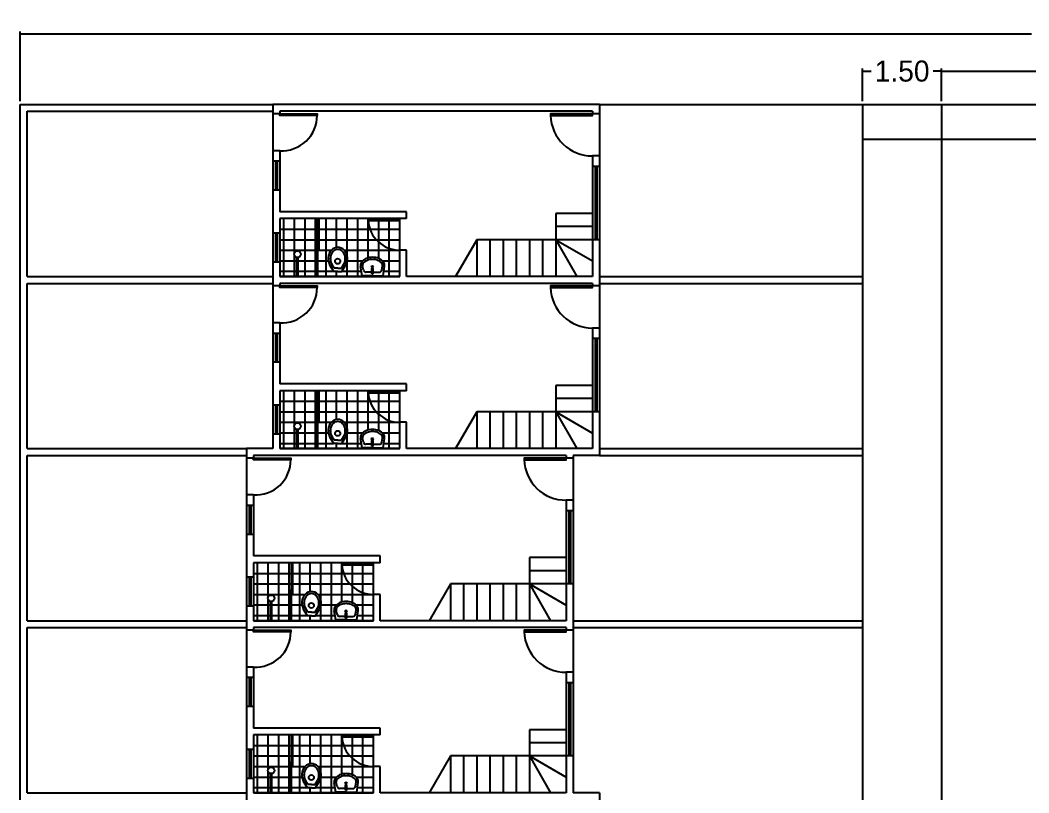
# Model space of a CAD drawing. Extents: x -74 to 202, y -59 to 73.
# Drawn here: x 41.8 to 60.96, y -12.76 to 1.92 of the extents above; entities that cross this region are included whole.
import ezdxf

# ---------------------------------------------------------------- set-up
doc = ezdxf.new("R2010")
doc.units = 0
doc.layers.get('0').update_dxf_attribs({"linetype": 'CONTINUOUS'})
doc.layers.get('DEFPOINTS').update_dxf_attribs({"linetype": 'CONTINUOUS'})
for name, color, linetype in [('DIM', 244, 'CONTINUOUS'), ('EQUIPAMENTOS', 1, 'CONTINUOUS'), ('PAREDE', 7, 'CONTINUOUS'), ('PISO', 30, 'CONTINUOUS'), ('PORTA', 1, 'CONTINUOUS'), ('VISTAL', 30, 'CONTINUOUS'), ('VISTAP', 244, 'CONTINUOUS')]:
    doc.layers.add(name, color=color, linetype=linetype)
doc.dimstyles.get("Standard").update_dxf_attribs({"dimscale": 0, "dimtxt": 0.1, "dimasz": 0.12, "dimexe": 0.05, "dimexo": 0.0625, "dimgap": 0.09, "dimtad": 0, "dimzin": 0, "dimtxsty": 'STANDARD', "dimblk1": 'NONE', "dimblk2": 'NONE', "dimsah": 1, "dimcen": 0.09, "dimclrd": 244, "dimclre": 244, "dimclrt": 244, "dimazin": 3, "dimtfac": 1, "dimtdec": 4, "dimtofl": 0, "dimtmove": 0, "dimatfit": 3, "dimtolj": 1, "dimtzin": 0})

# ---------------------------------------------------------------- blocks, each defined once
blk = doc.blocks.new('*D59')
at = {"color": 244, "linetype": 'BYBLOCK'}
for p, q in [((41.804, 0.384), (41.804, 1.709)), ((41.804, 1.659), (61.014, 1.659)), ((81.804, 1.659), (62.594, 1.659)), ((81.804, 0.384), (81.804, 1.709))]:
    blk.add_line(p, q, dxfattribs=at)
at = {"layer": 'DEFPOINTS', "color": 0, "linetype": 'BYBLOCK'}
for p in [(41.804, 1.659), (41.804, 0.321), (81.804, 0.321)]:
    blk.add_point(p, dxfattribs=at)
at = {"color": 244, "linetype": 'BYBLOCK', "insert": (61.804, 1.659), "char_height": 0.4, "attachment_point": 5}
blk.add_mtext('\\A1;40.00', dxfattribs=at)
blk = doc.blocks.new('_NONE')
blk = doc.blocks.new('*D60')
at = {"color": 244, "linetype": 'BYBLOCK'}
for p, q in [((57.804, 0.384), (57.804, 1.002)), ((59.304, 0.384), (59.304, 1.002)), ((57.804, 0.952), (57.964, 0.952)), ((59.304, 0.952), (59.144, 0.952))]:
    blk.add_line(p, q, dxfattribs=at)
at = {"layer": 'DEFPOINTS', "color": 0, "linetype": 'BYBLOCK'}
for p in [(59.304, 0.952), (57.804, 0.321), (59.304, 0.321)]:
    blk.add_point(p, dxfattribs=at)
at = {"color": 244, "linetype": 'BYBLOCK', "insert": (58.554, 0.952), "char_height": 0.4, "attachment_point": 5}
blk.add_mtext('\\A1;1.50', dxfattribs=at)
blk = doc.blocks.new('*D61')
at = {"color": 244, "linetype": 'BYBLOCK'}
for p, q in [((64.304, 0.384), (64.304, 1.002)), ((59.304, 0.952), (61.181, 0.952)), ((64.304, 0.952), (62.428, 0.952))]:
    blk.add_line(p, q, dxfattribs=at)
at = {"layer": 'DEFPOINTS', "color": 0, "linetype": 'BYBLOCK'}
for p in [(64.304, 0.952), (59.304, 0.321), (64.304, 0.321)]:
    blk.add_point(p, dxfattribs=at)
at = {"color": 244, "linetype": 'BYBLOCK', "insert": (61.804, 0.952), "char_height": 0.4, "attachment_point": 5}
blk.add_mtext('\\A1;5.00', dxfattribs=at)
blk = doc.blocks.new('*D66')
at = {"color": 244, "linetype": 'BYBLOCK'}
for p, q in [((57.804, 0.259), (57.804, -0.391)), ((65.804, 0.259), (65.804, -0.391)), ((57.804, -0.341), (61.181, -0.341)), ((65.804, -0.341), (62.428, -0.341))]:
    blk.add_line(p, q, dxfattribs=at)
at = {"layer": 'DEFPOINTS', "color": 0, "linetype": 'BYBLOCK'}
for p in [(57.804, 0.321), (65.804, 0.321), (65.804, -0.341)]:
    blk.add_point(p, dxfattribs=at)
at = {"color": 244, "linetype": 'BYBLOCK', "insert": (61.804, -0.341), "char_height": 0.4, "attachment_point": 5}
blk.add_mtext('\\A1;8.00', dxfattribs=at)

msp = doc.modelspace()

# ---------------------------------------------------------------- linework, layer by layer
at = {"layer": 'DIM', "color": 244, "linetype": 'CONTINUOUS'}
for p, q in [((46.73418, -2.94889), (49.01418, -2.94889)), ((46.73418, -6.21889), (49.01418, -6.21889)), ((46.23418, -9.48889), (48.51418, -9.48889)), ((46.23418, -12.75889), (48.51418, -12.75889))]:
    msp.add_line(p, q, dxfattribs=at)
at = {"layer": 'EQUIPAMENTOS', "color": 244, "linetype": 'CONTINUOUS', "ltscale": 0.3}
for p, q in [((47.76074, -2.85409), (47.68804, -2.73374)), ((47.76786, -2.78852), (47.72228, -2.71306)), ((47.83674, -2.85409), (47.76074, -2.85409)), ((47.83503, -2.78852), (47.76786, -2.78852)), ((47.83503, -2.78852), (47.90561, -2.78852)), ((47.83674, -2.85409), (47.91274, -2.85409)), ((47.90561, -2.78852), (47.95119, -2.71306)), ((47.91274, -2.85409), (47.98543, -2.73374)), ((47.76074, -6.12409), (47.68804, -6.00374)), ((47.76786, -6.05852), (47.72228, -5.98306)), ((47.83674, -6.12409), (47.76074, -6.12409)), ((47.83503, -6.05852), (47.76786, -6.05852)), ((47.83503, -6.05852), (47.90561, -6.05852)), ((47.83674, -6.12409), (47.91274, -6.12409)), ((47.90561, -6.05852), (47.95119, -5.98306)), ((47.91274, -6.12409), (47.98543, -6.00374)), ((47.26074, -9.39409), (47.18804, -9.27374)), ((47.26786, -9.32852), (47.22228, -9.25306)), ((47.33503, -9.32852), (47.26786, -9.32852)), ((47.33503, -9.32852), (47.40561, -9.32852)), ((47.40561, -9.32852), (47.45119, -9.25306)), ((47.41274, -9.39409), (47.48543, -9.27374)), ((47.33674, -9.39409), (47.26074, -9.39409)), ((47.33674, -9.39409), (47.41274, -9.39409)), ((47.26074, -12.66409), (47.18804, -12.54374)), ((47.26786, -12.59852), (47.22228, -12.52306)), ((47.33503, -12.59852), (47.26786, -12.59852)), ((47.33503, -12.59852), (47.40561, -12.59852)), ((47.40561, -12.59852), (47.45119, -12.52306)), ((47.41274, -12.66409), (47.48543, -12.54374)), ((47.33674, -12.66409), (47.26074, -12.66409)), ((47.33674, -12.66409), (47.41274, -12.66409))]:
    msp.add_line(p, q, dxfattribs=at)
at = {"layer": 'EQUIPAMENTOS', "color": 244, "linetype": 'CONTINUOUS'}
for p, q in [((48.30163, -2.93418), (48.26792, -2.75914)), ((48.32156, -2.82618), (48.3072, -2.75158)), ((48.48345, -2.86673), (48.37066, -2.86673)), ((48.50439, -2.86673), (48.62399, -2.86673)), ((48.67339, -2.8245), (48.68521, -2.74932)), ((48.69663, -2.93418), (48.72472, -2.75553)), ((48.49913, -2.93418), (48.30163, -2.93418)), ((48.49913, -2.93418), (48.69663, -2.93418)), ((48.30163, -6.20418), (48.26792, -6.02914)), ((48.32156, -6.09618), (48.3072, -6.02158)), ((48.67339, -6.0945), (48.68521, -6.01932)), ((48.69663, -6.20418), (48.72472, -6.02553)), ((48.49913, -6.20418), (48.30163, -6.20418)), ((48.48345, -6.13673), (48.37066, -6.13673)), ((48.49913, -6.20418), (48.69663, -6.20418)), ((48.50439, -6.13673), (48.62399, -6.13673)), ((47.80163, -9.47418), (47.76792, -9.29914)), ((47.82156, -9.36618), (47.8072, -9.29158)), ((48.17339, -9.3645), (48.18521, -9.28932)), ((48.19663, -9.47418), (48.22472, -9.29553)), ((47.99913, -9.47418), (47.80163, -9.47418)), ((47.98345, -9.40673), (47.87066, -9.40673)), ((47.99913, -9.47418), (48.19663, -9.47418)), ((48.00439, -9.40673), (48.12399, -9.40673)), ((47.80163, -12.74418), (47.76792, -12.56914)), ((47.82156, -12.63618), (47.8072, -12.56158)), ((48.17339, -12.6345), (48.18521, -12.55932)), ((48.19663, -12.74418), (48.22472, -12.56553)), ((47.99913, -12.74418), (47.80163, -12.74418)), ((47.98345, -12.67673), (47.87066, -12.67673)), ((47.99913, -12.74418), (48.19663, -12.74418)), ((48.00439, -12.67673), (48.12399, -12.67673))]:
    msp.add_line(p, q, dxfattribs=at)
for centre, start, end in [((48.37066, -2.81673), 190.900274, 270), ((48.62399, -2.81673), 270, 351.061585), ((48.37066, -6.08673), 190.900274, 270), ((48.62399, -6.08673), 270, 351.061585), ((47.87066, -9.35673), 190.900274, 270), ((48.12399, -9.35673), 270, 351.061585), ((47.87066, -12.62673), 190.900274, 270), ((48.12399, -12.62673), 270, 351.061585)]:
    msp.add_arc(centre, 0.05, start, end, dxfattribs=at)
at = {"layer": 'EQUIPAMENTOS', "color": 244, "linetype": 'CONTINUOUS', "ltscale": 0.3}
for centre in [(47.83674, -2.60909), (47.83674, -5.87909), (47.33674, -9.14909), (47.33674, -12.41909)]:
    msp.add_ellipse(centre, major_axis=(0, 0.215), ratio=0.84883721, start_param=-2.18928075, end_param=2.18928075, dxfattribs=at)
at = {"layer": 'EQUIPAMENTOS', "color": 244, "linetype": 'CONTINUOUS'}
for centre in [(48.49601, -2.73919), (48.49601, -6.00919), (47.99601, -9.27919), (47.99601, -12.54919)]:
    msp.add_ellipse(centre, major_axis=(-0.23, 0), ratio=0.67391304, start_param=3.03599201, end_param=6.41224252, dxfattribs=at)
at = {"layer": 'PAREDE', "color": 244, "linetype": 'CONTINUOUS'}
for p, q in [((46.60418, 0.32111), (46.60418, 0.14111)), ((52.80418, 0.32111), (46.60418, 0.32111)), ((52.80418, 0.32111), (52.80418, 0.14111)), ((46.73418, 0.14111), (46.60418, 0.14111)), ((46.73418, 0.19111), (46.73418, 0.14111)), ((52.67418, 0.19111), (46.73418, 0.19111)), ((52.67418, 0.19111), (52.67418, 0.14111)), ((52.80418, 0.14111), (52.67418, 0.14111)), ((46.60418, -0.55889), (46.60418, -0.75889)), ((46.73418, -0.55889), (46.60418, -0.55889)), ((46.73418, -0.55889), (46.73418, -0.75889)), ((46.73418, -0.75889), (46.60418, -0.75889)), ((52.67418, -0.65889), (52.67418, -0.85889)), ((52.80418, -0.65889), (52.67418, -0.65889)), ((52.80418, -0.65889), (52.80418, -0.85889)), ((52.80418, -0.85889), (52.67418, -0.85889)), ((46.60418, -1.30889), (46.60418, -2.12389)), ((46.73418, -1.30889), (46.60418, -1.30889)), ((49.14418, -1.71889), (46.73418, -1.71889)), ((49.14418, -1.84889), (49.14418, -1.71889)), ((49.14418, -1.84889), (46.73418, -1.84889)), ((46.73418, -1.84889), (46.73418, -2.12389)), ((46.73418, -2.12389), (46.60418, -2.12389)), ((52.67418, -2.24889), (52.67418, -2.94889)), ((52.80418, -2.24889), (52.80418, -3.07889)), ((49.01418, -2.94889), (49.01418, -2.44889)), ((49.14418, -2.44889), (49.01418, -2.44889)), ((49.14418, -2.94889), (49.14418, -2.44889)), ((46.60418, -2.67389), (46.60418, -3.07889)), ((46.73418, -2.67389), (46.60418, -2.67389)), ((46.73418, -2.67389), (46.73418, -2.94889)), ((46.60418, -2.94889), (46.60418, -3.12889)), ((49.01418, -2.94889), (46.73418, -2.94889)), ((52.67418, -2.94889), (49.14418, -2.94889)), ((52.80418, -2.94889), (52.80418, -3.12889)), ((46.73418, -3.12889), (46.60418, -3.12889)), ((52.67418, -3.07889), (46.73418, -3.07889)), ((52.67418, -3.07889), (46.73418, -3.07889)), ((46.73418, -3.07889), (46.73418, -3.12889)), ((52.67418, -3.07889), (52.67418, -3.12889)), ((52.80418, -3.12889), (52.67418, -3.12889)), ((46.60418, -3.82889), (46.60418, -4.02889)), ((46.73418, -3.82889), (46.60418, -3.82889)), ((46.73418, -3.82889), (46.73418, -4.02889)), ((52.67418, -3.92889), (52.67418, -4.12889)), ((52.80418, -3.92889), (52.67418, -3.92889)), ((52.80418, -3.92889), (52.80418, -4.12889)), ((46.73418, -4.02889), (46.60418, -4.02889)), ((52.80418, -4.12889), (52.67418, -4.12889)), ((46.60418, -4.57889), (46.60418, -5.39389)), ((46.73418, -4.57889), (46.60418, -4.57889)), ((49.14418, -4.98889), (46.73418, -4.98889)), ((49.14418, -5.11889), (46.73418, -5.11889)), ((46.73418, -5.11889), (46.73418, -5.39389)), ((49.14418, -5.11889), (49.14418, -4.98889)), ((46.73418, -5.39389), (46.60418, -5.39389)), ((52.67418, -5.51889), (52.67418, -6.21889)), ((49.01418, -6.21889), (49.01418, -5.71889)), ((49.14418, -5.71889), (49.01418, -5.71889)), ((49.14418, -6.21889), (49.14418, -5.71889)), ((46.73418, -5.94389), (46.60418, -5.94389)), ((46.73418, -5.94389), (46.73418, -6.21889)), ((46.60418, -6.21889), (46.10418, -6.21889)), ((46.10418, -6.21889), (46.10418, -6.39889)), ((46.10418, -6.21889), (46.10418, -6.34889)), ((49.01418, -6.21889), (46.73418, -6.21889)), ((52.67418, -6.21889), (49.14418, -6.21889)), ((46.23418, -6.39889), (46.10418, -6.39889)), ((52.17418, -6.34889), (46.23418, -6.34889)), ((52.17418, -6.34889), (46.23418, -6.34889)), ((46.23418, -6.34889), (46.23418, -6.39889)), ((52.17418, -6.34889), (52.17418, -6.39889)), ((52.30418, -6.39889), (52.17418, -6.39889)), ((52.80418, -6.34889), (52.30418, -6.34889)), ((52.30418, -6.34889), (52.30418, -6.39889)), ((46.10418, -7.09889), (46.10418, -7.29889)), ((46.23418, -7.09889), (46.10418, -7.09889)), ((46.23418, -7.09889), (46.23418, -7.29889)), ((52.30418, -7.19889), (52.17418, -7.19889)), ((52.17418, -7.19889), (52.17418, -7.39889)), ((52.30418, -7.19889), (52.30418, -7.39889)), ((46.23418, -7.29889), (46.10418, -7.29889)), ((52.30418, -7.39889), (52.17418, -7.39889)), ((46.10418, -7.84889), (46.10418, -8.66389)), ((46.23418, -7.84889), (46.10418, -7.84889)), ((48.64418, -8.25889), (46.23418, -8.25889)), ((48.64418, -8.38889), (46.23418, -8.38889)), ((46.23418, -8.38889), (46.23418, -8.66389)), ((48.64418, -8.38889), (48.64418, -8.25889)), ((46.23418, -8.66389), (46.10418, -8.66389)), ((52.17418, -8.78889), (52.17418, -9.48889)), ((52.30418, -8.78889), (52.30418, -9.61889)), ((48.51418, -9.48889), (48.51418, -8.98889)), ((48.64418, -8.98889), (48.51418, -8.98889)), ((48.64418, -9.48889), (48.64418, -8.98889)), ((46.10418, -9.21389), (46.10418, -9.61889)), ((46.23418, -9.21389), (46.10418, -9.21389)), ((46.23418, -9.21389), (46.23418, -9.48889)), ((46.10418, -9.48889), (46.10418, -9.66889)), ((48.51418, -9.48889), (46.23418, -9.48889)), ((52.17418, -9.48889), (48.64418, -9.48889)), ((52.30418, -9.48889), (52.30418, -9.66889)), ((46.23418, -9.66889), (46.10418, -9.66889)), ((52.17418, -9.61889), (46.23418, -9.61889)), ((52.17418, -9.61889), (46.23418, -9.61889)), ((46.23418, -9.61889), (46.23418, -9.66889)), ((52.17418, -9.61889), (52.17418, -9.66889)), ((52.30418, -9.66889), (52.17418, -9.66889)), ((46.10418, -10.36889), (46.10418, -10.56889)), ((46.23418, -10.36889), (46.10418, -10.36889)), ((46.23418, -10.36889), (46.23418, -10.56889)), ((52.17418, -10.46889), (52.17418, -10.66889)), ((52.30418, -10.46889), (52.17418, -10.46889)), ((52.30418, -10.46889), (52.30418, -10.66889)), ((46.23418, -10.56889), (46.10418, -10.56889)), ((52.30418, -10.66889), (52.17418, -10.66889)), ((46.10418, -11.11889), (46.10418, -11.93389)), ((46.23418, -11.11889), (46.10418, -11.11889)), ((48.64418, -11.52889), (46.23418, -11.52889)), ((48.64418, -11.65889), (46.23418, -11.65889)), ((46.23418, -11.65889), (46.23418, -11.93389)), ((48.64418, -11.65889), (48.64418, -11.52889)), ((46.23418, -11.93389), (46.10418, -11.93389)), ((52.17418, -12.05889), (52.17418, -12.75889)), ((52.30418, -12.05889), (52.30418, -12.75889)), ((48.51418, -12.75889), (48.51418, -12.25889)), ((48.64418, -12.25889), (48.51418, -12.25889)), ((48.64418, -12.75889), (48.64418, -12.25889)), ((46.10418, -12.48389), (46.10418, -12.88889)), ((46.23418, -12.48389), (46.10418, -12.48389)), ((46.23418, -12.48389), (46.23418, -12.75889)), ((48.51418, -12.75889), (46.23418, -12.75889)), ((52.17418, -12.75889), (48.64418, -12.75889)), ((52.80418, -12.75889), (52.30418, -12.75889)), ((52.80418, -12.75889), (52.80418, -12.93889))]:
    msp.add_line(p, q, dxfattribs=at)
at = {"layer": 'PISO', "color": 30, "linetype": 'CONTINUOUS'}
for p, q in [((46.81418, -2.94889), (46.81418, -1.84889)), ((47.01418, -2.49858), (47.01418, -1.84889)), ((47.21418, -2.94889), (47.21418, -1.84889)), ((47.41418, -2.94889), (47.41418, -1.84889)), ((47.61418, -2.94889), (47.61418, -1.84889)), ((47.81418, -2.39573), (47.81418, -1.84889)), ((48.01418, -2.94889), (48.01418, -1.84889)), ((48.21418, -2.94889), (48.21418, -1.84889)), ((48.41418, -2.59434), (48.41418, -1.84889)), ((48.61418, -1.85596), (48.61418, -1.84889)), ((48.61418, -2.60622), (48.61418, -1.88596)), ((48.81418, -1.85596), (48.81418, -1.84889)), ((48.81418, -2.94889), (48.81418, -1.88596)), ((49.01418, -2.44889), (49.01418, -1.84889)), ((46.73418, -2.04889), (47.45408, -2.04889)), ((47.47908, -2.04889), (49.01418, -2.04889)), ((46.73418, -2.24889), (47.45408, -2.24889)), ((47.47908, -2.24889), (49.01418, -2.24889)), ((46.73418, -2.44889), (47.42331, -2.44889)), ((47.44831, -2.44889), (47.71501, -2.44889)), ((47.95846, -2.44889), (49.01418, -2.44889)), ((46.73418, -2.64889), (47.05603, -2.64889)), ((47.01418, -2.94889), (47.01418, -2.54672)), ((47.08603, -2.64889), (47.42331, -2.64889)), ((47.44831, -2.64889), (47.65739, -2.64889)), ((48.01608, -2.64889), (48.30907, -2.64889)), ((48.68294, -2.64889), (49.01418, -2.64889)), ((46.73418, -2.84889), (47.05603, -2.84889)), ((47.08603, -2.84889), (47.42331, -2.84889)), ((47.44831, -2.84889), (47.7576, -2.84889)), ((47.81418, -2.94889), (47.81418, -2.85409)), ((47.91587, -2.84889), (48.2852, -2.84889)), ((48.71004, -2.84889), (49.01418, -2.84889)), ((46.81418, -6.21889), (46.81418, -5.11889)), ((47.01418, -5.76858), (47.01418, -5.11889)), ((47.21418, -6.21889), (47.21418, -5.11889)), ((47.41418, -6.21889), (47.41418, -5.11889)), ((47.61418, -6.21889), (47.61418, -5.11889)), ((47.81418, -5.66573), (47.81418, -5.11889)), ((48.01418, -6.21889), (48.01418, -5.11889)), ((48.21418, -6.21889), (48.21418, -5.11889)), ((48.41418, -5.86434), (48.41418, -5.11889)), ((48.61418, -5.12596), (48.61418, -5.11889)), ((48.61418, -5.87622), (48.61418, -5.15596)), ((48.81418, -5.12596), (48.81418, -5.11889)), ((48.81418, -6.21889), (48.81418, -5.15596)), ((49.01418, -5.71889), (49.01418, -5.11889)), ((46.73418, -5.31889), (47.45408, -5.31889)), ((47.47908, -5.31889), (49.01418, -5.31889)), ((46.73418, -5.51889), (47.45408, -5.51889)), ((47.47908, -5.51889), (49.01418, -5.51889)), ((46.73418, -5.71889), (47.42331, -5.71889)), ((47.44831, -5.71889), (47.71501, -5.71889)), ((47.95846, -5.71889), (49.01418, -5.71889)), ((46.73418, -5.91889), (47.05603, -5.91889)), ((47.01418, -6.21889), (47.01418, -5.81672)), ((47.08603, -5.91889), (47.42331, -5.91889)), ((47.44831, -5.91889), (47.65739, -5.91889)), ((48.01608, -5.91889), (48.30907, -5.91889)), ((48.68294, -5.91889), (49.01418, -5.91889)), ((46.73418, -6.11889), (47.05603, -6.11889)), ((47.08603, -6.11889), (47.42331, -6.11889)), ((47.44831, -6.11889), (47.7576, -6.11889)), ((47.81418, -6.21889), (47.81418, -6.12409)), ((47.91587, -6.11889), (48.2852, -6.11889)), ((48.71004, -6.11889), (49.01418, -6.11889)), ((46.31418, -9.48889), (46.31418, -8.38889)), ((46.51418, -9.03858), (46.51418, -8.38889)), ((46.71418, -9.48889), (46.71418, -8.38889)), ((46.91418, -9.48889), (46.91418, -8.38889)), ((47.11418, -9.48889), (47.11418, -8.38889)), ((47.31418, -8.93573), (47.31418, -8.38889)), ((47.51418, -9.48889), (47.51418, -8.38889)), ((47.71418, -9.48889), (47.71418, -8.38889)), ((47.91418, -9.13434), (47.91418, -8.38889)), ((48.11418, -8.39596), (48.11418, -8.38889)), ((48.11418, -9.14622), (48.11418, -8.42596)), ((48.31418, -8.39596), (48.31418, -8.38889)), ((48.31418, -9.48889), (48.31418, -8.42596)), ((48.51418, -8.98889), (48.51418, -8.38889)), ((46.23418, -8.58889), (46.95408, -8.58889)), ((46.97908, -8.58889), (48.51418, -8.58889)), ((46.23418, -8.78889), (46.95408, -8.78889)), ((46.97908, -8.78889), (48.51418, -8.78889)), ((46.23418, -8.98889), (46.92331, -8.98889)), ((46.94831, -8.98889), (47.21501, -8.98889)), ((47.45846, -8.98889), (48.51418, -8.98889)), ((46.23418, -9.18889), (46.55603, -9.18889)), ((46.51418, -9.48889), (46.51418, -9.08672)), ((46.58603, -9.18889), (46.92331, -9.18889)), ((46.94831, -9.18889), (47.15739, -9.18889)), ((47.51608, -9.18889), (47.80907, -9.18889)), ((48.18294, -9.18889), (48.51418, -9.18889)), ((46.23418, -9.38889), (46.55603, -9.38889)), ((46.58603, -9.38889), (46.92331, -9.38889)), ((46.94831, -9.38889), (47.2576, -9.38889)), ((47.31418, -9.48889), (47.31418, -9.39409)), ((47.41587, -9.38889), (47.7852, -9.38889)), ((48.21004, -9.38889), (48.51418, -9.38889)), ((46.31418, -12.75889), (46.31418, -11.65889)), ((46.51418, -12.30858), (46.51418, -11.65889)), ((46.71418, -12.75889), (46.71418, -11.65889)), ((46.91418, -12.75889), (46.91418, -11.65889)), ((47.11418, -12.75889), (47.11418, -11.65889)), ((47.31418, -12.20573), (47.31418, -11.65889)), ((47.51418, -12.75889), (47.51418, -11.65889)), ((47.71418, -12.75889), (47.71418, -11.65889)), ((47.91418, -12.40434), (47.91418, -11.65889)), ((48.11418, -11.66596), (48.11418, -11.65889)), ((48.31418, -11.66596), (48.31418, -11.65889)), ((48.51418, -12.25889), (48.51418, -11.65889)), ((46.23418, -11.85889), (46.95408, -11.85889)), ((46.97908, -11.85889), (48.51418, -11.85889)), ((48.11418, -12.41622), (48.11418, -11.69596)), ((48.31418, -12.75889), (48.31418, -11.69596)), ((46.23418, -12.05889), (46.95408, -12.05889)), ((46.97908, -12.05889), (48.51418, -12.05889)), ((46.23418, -12.25889), (46.92331, -12.25889)), ((46.94831, -12.25889), (47.21501, -12.25889)), ((47.45846, -12.25889), (48.51418, -12.25889)), ((46.51418, -12.75889), (46.51418, -12.35672)), ((46.23418, -12.45889), (46.55603, -12.45889)), ((46.58603, -12.45889), (46.92331, -12.45889)), ((46.94831, -12.45889), (47.15739, -12.45889)), ((47.51608, -12.45889), (47.80907, -12.45889)), ((48.18294, -12.45889), (48.51418, -12.45889)), ((46.23418, -12.65889), (46.55603, -12.65889)), ((46.58603, -12.65889), (46.92331, -12.65889)), ((46.94831, -12.65889), (47.2576, -12.65889)), ((47.31418, -12.75889), (47.31418, -12.66409)), ((47.41587, -12.65889), (47.7852, -12.65889)), ((48.21004, -12.65889), (48.51418, -12.65889))]:
    msp.add_line(p, q, dxfattribs=at)
at = {"layer": 'PISO', "color": 244, "linetype": 'CONTINUOUS'}
for p, q in [((50.47418, -2.24889), (50.07003, -2.94889)), ((50.47418, -5.51889), (50.07003, -6.21889)), ((49.97418, -8.78889), (49.57003, -9.48889)), ((49.97418, -12.05889), (49.57003, -12.75889))]:
    msp.add_line(p, q, dxfattribs=at)
at = {"layer": 'PORTA', "color": 244, "linetype": 'CONTINUOUS'}
for p, q in [((47.05603, -2.948), (47.05603, -2.58028)), ((47.08603, -2.948), (47.08603, -2.58028)), ((47.05603, -6.218), (47.05603, -5.85028)), ((47.08603, -6.218), (47.08603, -5.85028)), ((46.55603, -9.488), (46.55603, -9.12028)), ((46.58603, -9.488), (46.58603, -9.12028)), ((46.55603, -12.758), (46.55603, -12.39028)), ((46.58603, -12.758), (46.58603, -12.39028))]:
    msp.add_line(p, q, dxfattribs=at)
at = {"layer": 'PORTA', "color": 30, "linetype": 'CONTINUOUS'}
for points in [[(47.45408, -2.4337), (47.45408, -1.8617), (47.47908, -1.8617), (47.47908, -2.4337)], [(47.42331, -2.94073), (47.42331, -2.36873), (47.44831, -2.36873), (47.44831, -2.94073)], [(47.45408, -5.7037), (47.45408, -5.1317), (47.47908, -5.1317), (47.47908, -5.7037)], [(47.42331, -6.21073), (47.42331, -5.63873), (47.44831, -5.63873), (47.44831, -6.21073)], [(46.95408, -8.9737), (46.95408, -8.4017), (46.97908, -8.4017), (46.97908, -8.9737)], [(46.92331, -9.48073), (46.92331, -8.90873), (46.94831, -8.90873), (46.94831, -9.48073)], [(46.95408, -12.2437), (46.95408, -11.6717), (46.97908, -11.6717), (46.97908, -12.2437)], [(46.92331, -12.75073), (46.92331, -12.17873), (46.94831, -12.17873), (46.94831, -12.75073)]]:
    msp.add_lwpolyline(points, close=True, dxfattribs=at)
at = {"layer": 'PORTA', "color": 244, "linetype": 'CONTINUOUS'}
for points in [[(48.48345, -2.90006), (48.48345, -2.79679), (48.50439, -2.79679), (48.50439, -2.90006)], [(48.48345, -6.17006), (48.48345, -6.06679), (48.50439, -6.06679), (48.50439, -6.17006)], [(47.98345, -9.44006), (47.98345, -9.33679), (48.00439, -9.33679), (48.00439, -9.44006)], [(47.98345, -12.71006), (47.98345, -12.60679), (48.00439, -12.60679), (48.00439, -12.71006)]]:
    msp.add_lwpolyline(points, close=True, dxfattribs=at)
for centre, radius in [((47.07123, -2.52265), 0.06192), ((47.83337, -2.65889), 0.05), ((48.49392, -2.7628), 0.01491), ((47.07123, -5.79265), 0.06192), ((47.83337, -5.92889), 0.05), ((48.49392, -6.0328), 0.01491), ((46.57123, -9.06265), 0.06192), ((47.33337, -9.19889), 0.05), ((47.99392, -9.3028), 0.01491), ((46.57123, -12.33265), 0.06192), ((47.33337, -12.46889), 0.05), ((47.99392, -12.5728), 0.01491)]:
    msp.add_circle(centre, radius, dxfattribs=at)
for centre, radius, start, end in [((46.77305, 0.11111), 0.67113, 266.679435, 0), ((52.67418, 0.14169), 0.80058, 182.189381, 270), ((49.01418, -1.84719), 0.60171, 183.695126, 270), ((46.77305, -3.15889), 0.67113, 266.679435, 0), ((52.67418, -3.12831), 0.80058, 182.189381, 270), ((49.01418, -5.11719), 0.60171, 183.695126, 270), ((46.27305, -6.42889), 0.67113, 266.679435, 0), ((52.17418, -6.39831), 0.80058, 182.189381, 270), ((48.51418, -8.38719), 0.60171, 183.695126, 270), ((46.27305, -9.69889), 0.67113, 266.679435, 0), ((52.17418, -9.66831), 0.80058, 182.189381, 270), ((48.51418, -11.65719), 0.60171, 183.695126, 270)]:
    msp.add_arc(centre, radius, start, end, dxfattribs=at)
for points, knots in [([(47.95119, -2.71306), (47.96043, -2.69776), (47.96829, -2.6794), (47.97824, -2.63866), (47.98026, -2.61627), (47.97716, -2.57209), (47.97205, -2.55038), (47.95649, -2.51213), (47.94611, -2.49557), (47.92347, -2.46915), (47.90813, -2.45612), (47.87405, -2.43873), (47.85544, -2.43409), (47.81803, -2.43409), (47.79942, -2.43873), (47.76534, -2.45612), (47.75, -2.46915), (47.72736, -2.49557), (47.71698, -2.51213), (47.70143, -2.55038), (47.69631, -2.57209), (47.69321, -2.61627), (47.69523, -2.63866), (47.70518, -2.6794), (47.71304, -2.69776), (47.72228, -2.71306)], [-2.18928075, -2.18928075, -2.18928075, -2.18928075, -1.82440063, -1.82440063, -1.4595205, -1.4595205, -1.09464038, -1.09464038, -0.72976025, -0.72976025, -0.36488013, -0.36488013, 0, 0, 0.36488013, 0.36488013, 0.72976025, 0.72976025, 1.09464038, 1.09464038, 1.4595205, 1.4595205, 1.82440063, 1.82440063, 2.18928075, 2.18928075, 2.18928075, 2.18928075]), ([(48.68521, -2.74932), (48.68668, -2.73997), (48.68621, -2.7304), (48.68024, -2.71016), (48.67463, -2.69951), (48.65719, -2.67852), (48.64525, -2.66826), (48.61738, -2.65081), (48.60138, -2.64373), (48.56062, -2.62967), (48.52753, -2.62401), (48.46099, -2.62439), (48.42805, -2.63044), (48.3877, -2.64497), (48.37204, -2.65216), (48.3447, -2.66987), (48.33297, -2.68033), (48.31614, -2.70151), (48.31088, -2.71219), (48.30554, -2.73252), (48.30538, -2.74213), (48.3072, -2.75158)], [3.03599201, 3.03599201, 3.03599201, 3.03599201, 3.31734622, 3.31734622, 3.59870043, 3.59870043, 3.88005464, 3.88005464, 4.16140885, 4.16140885, 4.72411727, 4.72411727, 5.28682568, 5.28682568, 5.56817989, 5.56817989, 5.8495341, 5.8495341, 6.13088831, 6.13088831, 6.41224252, 6.41224252, 6.41224252, 6.41224252]), ([(47.95119, -5.98306), (47.96043, -5.96776), (47.96829, -5.9494), (47.97824, -5.90866), (47.98026, -5.88627), (47.97716, -5.84209), (47.97205, -5.82038), (47.95649, -5.78213), (47.94611, -5.76557), (47.92347, -5.73915), (47.90813, -5.72612), (47.87405, -5.70873), (47.85544, -5.70409), (47.81803, -5.70409), (47.79942, -5.70873), (47.76534, -5.72612), (47.75, -5.73915), (47.72736, -5.76557), (47.71698, -5.78213), (47.70143, -5.82038), (47.69631, -5.84209), (47.69321, -5.88627), (47.69523, -5.90866), (47.70518, -5.9494), (47.71304, -5.96776), (47.72228, -5.98306)], [-2.18928075, -2.18928075, -2.18928075, -2.18928075, -1.82440063, -1.82440063, -1.4595205, -1.4595205, -1.09464038, -1.09464038, -0.72976025, -0.72976025, -0.36488013, -0.36488013, 0, 0, 0.36488013, 0.36488013, 0.72976025, 0.72976025, 1.09464038, 1.09464038, 1.4595205, 1.4595205, 1.82440063, 1.82440063, 2.18928075, 2.18928075, 2.18928075, 2.18928075]), ([(48.68521, -6.01932), (48.68668, -6.00997), (48.68621, -6.0004), (48.68024, -5.98016), (48.67463, -5.96951), (48.65719, -5.94852), (48.64525, -5.93826), (48.61738, -5.92081), (48.60138, -5.91373), (48.56062, -5.89967), (48.52753, -5.89401), (48.46099, -5.89439), (48.42805, -5.90044), (48.3877, -5.91497), (48.37204, -5.92216), (48.3447, -5.93987), (48.33297, -5.95033), (48.31614, -5.97151), (48.31088, -5.98219), (48.30554, -6.00252), (48.30538, -6.01213), (48.3072, -6.02158)], [3.03599201, 3.03599201, 3.03599201, 3.03599201, 3.31734622, 3.31734622, 3.59870043, 3.59870043, 3.88005464, 3.88005464, 4.16140885, 4.16140885, 4.72411727, 4.72411727, 5.28682568, 5.28682568, 5.56817989, 5.56817989, 5.8495341, 5.8495341, 6.13088831, 6.13088831, 6.41224252, 6.41224252, 6.41224252, 6.41224252]), ([(47.45119, -9.25306), (47.46043, -9.23776), (47.46829, -9.2194), (47.47824, -9.17866), (47.48026, -9.15627), (47.47716, -9.11209), (47.47205, -9.09038), (47.45649, -9.05213), (47.44611, -9.03557), (47.42347, -9.00915), (47.40813, -8.99612), (47.37405, -8.97873), (47.35544, -8.97409), (47.31803, -8.97409), (47.29942, -8.97873), (47.26534, -8.99612), (47.25, -9.00915), (47.22736, -9.03557), (47.21698, -9.05213), (47.20143, -9.09038), (47.19631, -9.11209), (47.19321, -9.15627), (47.19523, -9.17866), (47.20518, -9.2194), (47.21304, -9.23776), (47.22228, -9.25306)], [-2.18928075, -2.18928075, -2.18928075, -2.18928075, -1.82440063, -1.82440063, -1.4595205, -1.4595205, -1.09464038, -1.09464038, -0.72976025, -0.72976025, -0.36488013, -0.36488013, 0, 0, 0.36488013, 0.36488013, 0.72976025, 0.72976025, 1.09464038, 1.09464038, 1.4595205, 1.4595205, 1.82440063, 1.82440063, 2.18928075, 2.18928075, 2.18928075, 2.18928075]), ([(48.18521, -9.28932), (48.18668, -9.27997), (48.18621, -9.2704), (48.18024, -9.25016), (48.17463, -9.23951), (48.15719, -9.21852), (48.14525, -9.20826), (48.11738, -9.19081), (48.10138, -9.18373), (48.06062, -9.16967), (48.02753, -9.16401), (47.96099, -9.16439), (47.92805, -9.17044), (47.8877, -9.18497), (47.87204, -9.19216), (47.8447, -9.20987), (47.83297, -9.22033), (47.81614, -9.24151), (47.81088, -9.25219), (47.80554, -9.27252), (47.80538, -9.28213), (47.8072, -9.29158)], [3.03599201, 3.03599201, 3.03599201, 3.03599201, 3.31734622, 3.31734622, 3.59870043, 3.59870043, 3.88005464, 3.88005464, 4.16140885, 4.16140885, 4.72411727, 4.72411727, 5.28682568, 5.28682568, 5.56817989, 5.56817989, 5.8495341, 5.8495341, 6.13088831, 6.13088831, 6.41224252, 6.41224252, 6.41224252, 6.41224252]), ([(47.45119, -12.52306), (47.46043, -12.50776), (47.46829, -12.4894), (47.47824, -12.44866), (47.48026, -12.42627), (47.47716, -12.38209), (47.47205, -12.36038), (47.45649, -12.32213), (47.44611, -12.30557), (47.42347, -12.27915), (47.40813, -12.26612), (47.37405, -12.24873), (47.35544, -12.24409), (47.31803, -12.24409), (47.29942, -12.24873), (47.26534, -12.26612), (47.25, -12.27915), (47.22736, -12.30557), (47.21698, -12.32213), (47.20143, -12.36038), (47.19631, -12.38209), (47.19321, -12.42627), (47.19523, -12.44866), (47.20518, -12.4894), (47.21304, -12.50776), (47.22228, -12.52306)], [-2.18928075, -2.18928075, -2.18928075, -2.18928075, -1.82440063, -1.82440063, -1.4595205, -1.4595205, -1.09464038, -1.09464038, -0.72976025, -0.72976025, -0.36488013, -0.36488013, 0, 0, 0.36488013, 0.36488013, 0.72976025, 0.72976025, 1.09464038, 1.09464038, 1.4595205, 1.4595205, 1.82440063, 1.82440063, 2.18928075, 2.18928075, 2.18928075, 2.18928075]), ([(48.18521, -12.55932), (48.18668, -12.54997), (48.18621, -12.5404), (48.18024, -12.52016), (48.17463, -12.50951), (48.15719, -12.48852), (48.14525, -12.47826), (48.11738, -12.46081), (48.10138, -12.45373), (48.06062, -12.43967), (48.02753, -12.43401), (47.96099, -12.43439), (47.92805, -12.44044), (47.8877, -12.45497), (47.87204, -12.46216), (47.8447, -12.47987), (47.83297, -12.49033), (47.81614, -12.51151), (47.81088, -12.52219), (47.80554, -12.54252), (47.80538, -12.55213), (47.8072, -12.56158)], [3.03599201, 3.03599201, 3.03599201, 3.03599201, 3.31734622, 3.31734622, 3.59870043, 3.59870043, 3.88005464, 3.88005464, 4.16140885, 4.16140885, 4.72411727, 4.72411727, 5.28682568, 5.28682568, 5.56817989, 5.56817989, 5.8495341, 5.8495341, 6.13088831, 6.13088831, 6.41224252, 6.41224252, 6.41224252, 6.41224252])]:
    msp.add_open_spline(points, degree=3, knots=knots, dxfattribs=at)
at = {"layer": 'VISTAL', "color": 30, "linetype": 'CONTINUOUS'}
for p, q in [((41.80418, 0.32111), (46.60418, 0.32111)), ((41.80418, -39.67889), (41.80418, 0.32111)), ((52.80418, 0.32111), (70.80418, 0.32111)), ((57.80418, 0.32111), (57.80418, -37.67889)), ((41.93418, -2.94889), (41.93418, 0.19111)), ((41.93418, -2.94889), (46.60418, -2.94889)), ((52.80418, -2.94889), (57.80418, -2.94889)), ((41.93418, -3.07889), (46.60418, -3.07889)), ((41.93418, -6.21889), (41.93418, -3.07889)), ((52.80418, -3.07889), (57.80418, -3.07889)), ((41.93418, -6.21889), (46.10418, -6.21889)), ((52.80418, -6.21889), (57.80418, -6.21889)), ((41.93418, -6.34889), (46.10418, -6.34889)), ((41.93418, -9.48889), (41.93418, -6.34889)), ((52.80418, -6.34889), (57.80418, -6.34889)), ((41.93418, -9.48889), (46.10418, -9.48889)), ((52.30418, -9.48889), (57.80418, -9.48889)), ((41.93418, -9.61889), (46.10418, -9.61889)), ((41.93418, -12.75889), (41.93418, -9.61889)), ((52.30418, -9.61889), (57.80418, -9.61889)), ((41.93418, -12.75889), (46.10418, -12.75889))]:
    msp.add_line(p, q, dxfattribs=at)
at = {"layer": 'VISTAL', "linetype": 'CONTINUOUS'}
msp.add_line((41.93418, 0.19111), (46.60418, 0.19111), dxfattribs=at)
at = {"layer": 'VISTAP', "linetype": 'CONTINUOUS'}
msp.add_line((59.30418, 0.32111), (59.30418, -37.67889), dxfattribs=at)
at = {"layer": 'VISTAP', "color": 244, "linetype": 'CONTINUOUS'}
for p, q in [((46.60418, 0.14111), (46.60418, -0.55889)), ((52.80418, 0.14111), (52.80418, -0.65889)), ((46.60418, -0.75889), (46.60418, -1.30889)), ((46.65418, -0.75889), (46.65418, -1.30889)), ((46.68418, -0.75889), (46.68418, -1.30889)), ((46.73418, -0.75889), (46.73418, -1.30889)), ((52.67418, -0.85889), (52.67418, -2.24889)), ((52.72418, -0.85889), (52.72418, -2.24889)), ((52.75418, -0.85889), (52.75418, -2.24889)), ((52.80418, -0.85889), (52.80418, -2.24889)), ((46.73418, -1.30889), (46.73418, -1.71889)), ((52.67418, -1.74889), (51.97418, -1.74889)), ((51.97418, -1.74889), (51.97418, -2.94889)), ((52.67418, -1.99889), (51.97418, -1.99889)), ((46.60418, -2.12389), (46.60418, -2.67389)), ((46.65418, -2.12389), (46.65418, -2.67389)), ((46.68418, -2.12389), (46.68418, -2.67389)), ((46.73418, -2.12389), (46.73418, -2.67389)), ((51.22418, -2.24889), (50.47418, -2.24889)), ((50.47418, -2.24889), (50.47418, -2.94889)), ((50.72418, -2.24889), (50.72418, -2.94889)), ((50.97418, -2.24889), (50.97418, -2.94889)), ((52.67418, -2.24889), (51.22418, -2.24889)), ((51.22418, -2.24889), (51.22418, -2.94889)), ((51.47418, -2.24889), (51.47418, -2.94889)), ((51.72418, -2.24889), (51.72418, -2.94889)), ((51.97418, -2.24889), (52.67418, -2.65304)), ((51.97418, -2.24889), (52.37832, -2.94889)), ((52.80418, -2.24889), (52.67418, -2.24889)), ((46.60418, -3.12889), (46.60418, -3.82889)), ((52.80418, -3.12889), (52.80418, -3.92889)), ((46.60418, -4.02889), (46.60418, -4.57889)), ((46.65418, -4.02889), (46.65418, -4.57889)), ((46.68418, -4.02889), (46.68418, -4.57889)), ((46.73418, -4.02889), (46.73418, -4.57889)), ((52.67418, -4.12889), (52.67418, -5.51889)), ((52.72418, -4.12889), (52.72418, -5.51889)), ((52.75418, -4.12889), (52.75418, -5.51889)), ((52.80418, -4.12889), (52.80418, -6.34889)), ((46.73418, -4.57889), (46.73418, -4.98889)), ((52.67418, -5.01889), (51.97418, -5.01889)), ((51.97418, -5.01889), (51.97418, -6.21889)), ((52.67418, -5.26889), (51.97418, -5.26889)), ((46.60418, -5.39389), (46.60418, -6.21889)), ((46.65418, -5.39389), (46.65418, -5.94389)), ((46.68418, -5.39389), (46.68418, -5.94389)), ((46.73418, -5.39389), (46.73418, -5.94389)), ((51.22418, -5.51889), (50.47418, -5.51889)), ((50.47418, -5.51889), (50.47418, -6.21889)), ((50.72418, -5.51889), (50.72418, -6.21889)), ((50.97418, -5.51889), (50.97418, -6.21889)), ((52.67418, -5.51889), (51.22418, -5.51889)), ((51.22418, -5.51889), (51.22418, -6.21889)), ((51.47418, -5.51889), (51.47418, -6.21889)), ((51.72418, -5.51889), (51.72418, -6.21889)), ((51.97418, -5.51889), (52.67418, -5.92304)), ((51.97418, -5.51889), (52.37832, -6.21889)), ((52.80418, -5.51889), (52.67418, -5.51889)), ((46.10418, -6.39889), (46.10418, -7.09889)), ((52.30418, -6.39889), (52.30418, -7.19889)), ((46.10418, -7.29889), (46.10418, -7.84889)), ((46.15418, -7.29889), (46.15418, -7.84889)), ((46.18418, -7.29889), (46.18418, -7.84889)), ((46.23418, -7.29889), (46.23418, -7.84889)), ((52.17418, -7.39889), (52.17418, -8.78889)), ((52.22418, -7.39889), (52.22418, -8.78889)), ((52.25418, -7.39889), (52.25418, -8.78889)), ((52.30418, -7.39889), (52.30418, -8.78889)), ((46.23418, -7.84889), (46.23418, -8.25889)), ((51.47418, -8.28889), (51.47418, -9.48889)), ((52.17418, -8.28889), (51.47418, -8.28889)), ((52.17418, -8.53889), (51.47418, -8.53889)), ((46.10418, -8.66389), (46.10418, -9.21389)), ((46.15418, -8.66389), (46.15418, -9.21389)), ((46.18418, -8.66389), (46.18418, -9.21389)), ((46.23418, -8.66389), (46.23418, -9.21389)), ((50.72418, -8.78889), (49.97418, -8.78889)), ((49.97418, -8.78889), (49.97418, -9.48889)), ((50.22418, -8.78889), (50.22418, -9.48889)), ((50.47418, -8.78889), (50.47418, -9.48889)), ((52.17418, -8.78889), (50.72418, -8.78889)), ((50.72418, -8.78889), (50.72418, -9.48889)), ((50.97418, -8.78889), (50.97418, -9.48889)), ((51.22418, -8.78889), (51.22418, -9.48889)), ((51.47418, -8.78889), (52.17418, -9.19304)), ((51.47418, -8.78889), (51.87832, -9.48889)), ((52.30418, -8.78889), (52.17418, -8.78889)), ((46.10418, -9.66889), (46.10418, -10.36889)), ((52.30418, -9.66889), (52.30418, -10.46889)), ((46.10418, -10.56889), (46.10418, -11.11889)), ((46.15418, -10.56889), (46.15418, -11.11889)), ((46.18418, -10.56889), (46.18418, -11.11889)), ((46.23418, -10.56889), (46.23418, -11.11889)), ((52.17418, -10.66889), (52.17418, -12.05889)), ((52.22418, -10.66889), (52.22418, -12.05889)), ((52.25418, -10.66889), (52.25418, -12.05889)), ((52.30418, -10.66889), (52.30418, -12.05889)), ((46.23418, -11.11889), (46.23418, -11.52889)), ((51.47418, -11.55889), (51.47418, -12.75889)), ((52.17418, -11.55889), (51.47418, -11.55889)), ((52.17418, -11.80889), (51.47418, -11.80889)), ((46.10418, -11.93389), (46.10418, -12.48389)), ((46.15418, -11.93389), (46.15418, -12.48389)), ((46.18418, -11.93389), (46.18418, -12.48389)), ((46.23418, -11.93389), (46.23418, -12.48389)), ((50.72418, -12.05889), (49.97418, -12.05889)), ((49.97418, -12.05889), (49.97418, -12.75889)), ((50.22418, -12.05889), (50.22418, -12.75889)), ((50.47418, -12.05889), (50.47418, -12.75889)), ((52.17418, -12.05889), (50.72418, -12.05889)), ((50.72418, -12.05889), (50.72418, -12.75889)), ((50.97418, -12.05889), (50.97418, -12.75889)), ((51.22418, -12.05889), (51.22418, -12.75889)), ((51.47418, -12.05889), (52.17418, -12.46304)), ((51.47418, -12.05889), (51.87832, -12.75889)), ((52.30418, -12.05889), (52.17418, -12.05889))]:
    msp.add_line(p, q, dxfattribs=at)
for points in [[(46.73418, 0.14111), (47.44418, 0.14111), (47.44418, 0.11111), (46.73418, 0.11111)], [(52.67418, 0.14111), (51.87418, 0.14111), (51.87418, 0.11111), (52.67418, 0.11111)], [(49.01372, -1.85596), (48.41372, -1.85596), (48.41372, -1.88596), (49.01372, -1.88596)], [(46.73418, -3.12889), (47.44418, -3.12889), (47.44418, -3.15889), (46.73418, -3.15889)], [(52.67418, -3.12889), (51.87418, -3.12889), (51.87418, -3.15889), (52.67418, -3.15889)], [(49.01372, -5.12596), (48.41372, -5.12596), (48.41372, -5.15596), (49.01372, -5.15596)], [(46.23418, -6.39889), (46.94418, -6.39889), (46.94418, -6.42889), (46.23418, -6.42889)], [(52.17418, -6.39889), (51.37418, -6.39889), (51.37418, -6.42889), (52.17418, -6.42889)], [(48.51372, -8.39596), (47.91372, -8.39596), (47.91372, -8.42596), (48.51372, -8.42596)], [(46.23418, -9.66889), (46.94418, -9.66889), (46.94418, -9.69889), (46.23418, -9.69889)], [(52.17418, -9.66889), (51.37418, -9.66889), (51.37418, -9.69889), (52.17418, -9.69889)], [(48.51372, -11.66596), (47.91372, -11.66596), (47.91372, -11.69596), (48.51372, -11.69596)]]:
    msp.add_lwpolyline(points, close=True, dxfattribs=at)

# ---------------------------------------------------------------- dimensions: what is measured, and where the dimension line sits
dim = msp.add_linear_dim(base=(41.80418, 1.65937), p1=(81.80418, 0.32111), p2=(41.80418, 0.32111), dimstyle='STANDARD', override={"dimtxt": 0.4}, dxfattribs=at)
dim.commit()
dim.dimension.update_dxf_attribs({"geometry": '*D59', "text_midpoint": (61.80418, 1.65937)})
at = {"layer": 'VISTAP', "linetype": 'CONTINUOUS'}
for base, p1, p2, override, picture, middle in [((59.30418, 0.95225), (57.80418, 0.32111), (59.30418, 0.32111), {"dimtxt": 0.4}, '*D60', (58.55418, 0.95225)), ((64.30418, 0.95225), (59.30418, 0.32111), (64.30418, 0.32111), {"dimtxt": 0.4, "dimse1": 1}, '*D61', (61.80418, 0.95225)), ((65.80418, -0.34051), (57.80418, 0.32111), (65.80418, 0.32111), {"dimtxt": 0.4}, '*D66', (61.80418, -0.34051))]:
    dim = msp.add_linear_dim(base=base, p1=p1, p2=p2, dimstyle='STANDARD', override=override, dxfattribs=at)
    dim.commit()
    dim.dimension.update_dxf_attribs({"geometry": picture, "text_midpoint": middle})

doc.saveas('drawing.dxf')
